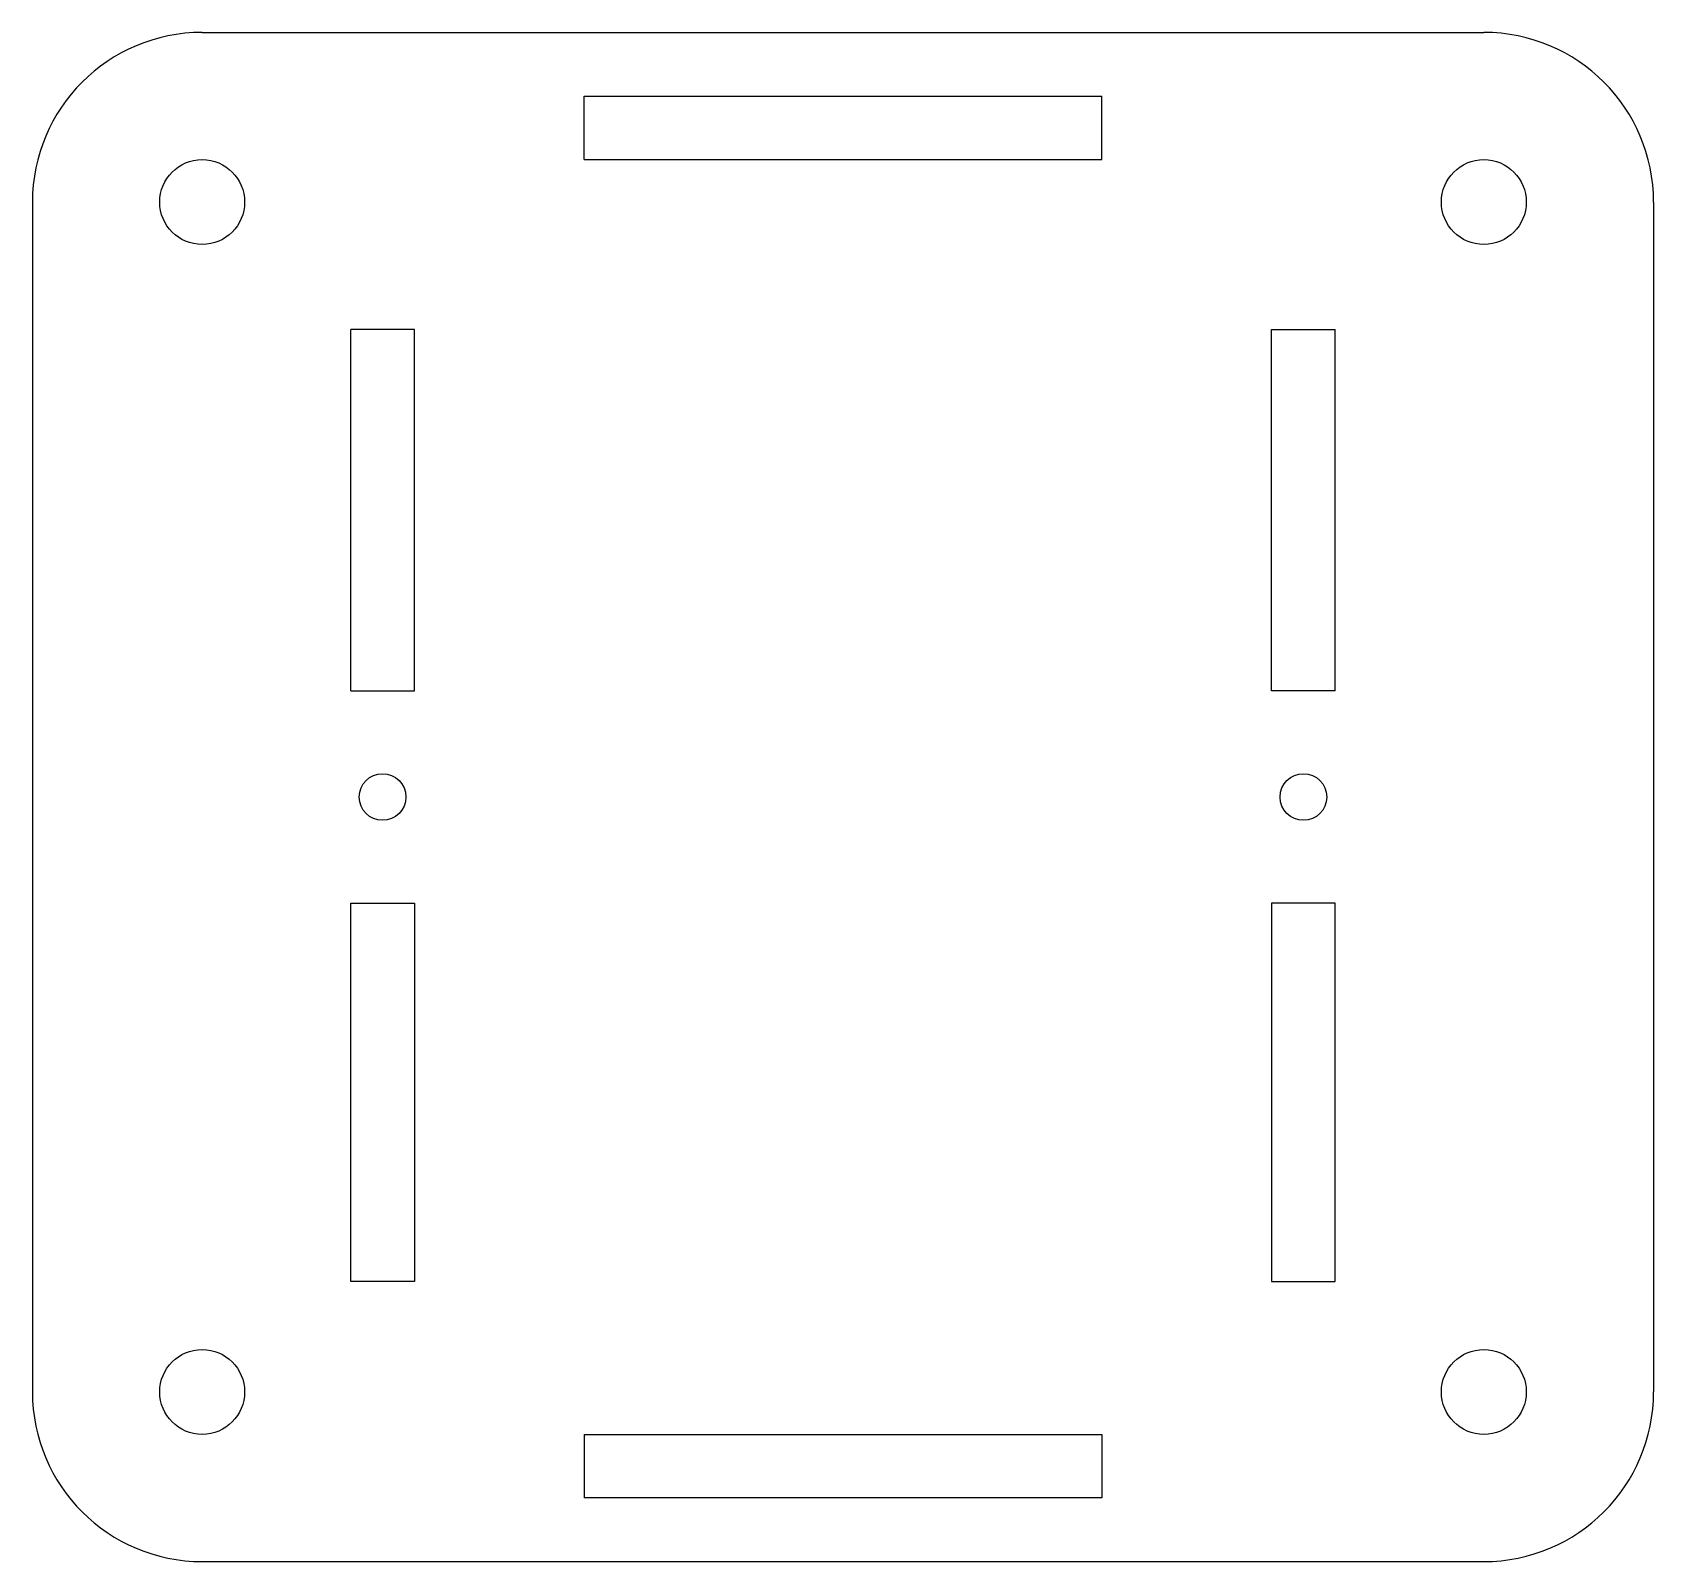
# Model space of a CAD drawing. Extents: x -34 to 42.5, y -35.6 to 36.5.
import ezdxf

# ---------------------------------------------------------------- set-up
doc = ezdxf.new("R2010")
doc.units = 0
doc.layers.add('VISIBLE', color=7, linetype='CONTINUOUS')

msp = doc.modelspace()

# ---------------------------------------------------------------- linework, layer by layer
at = {"layer": 'VISIBLE'}
for p, q in [((-25.95, 36.45), (34.45, 36.45)), ((-7.95, 30.45), (-7.95, 33.45)), ((-7.95, 33.45), (16.45, 33.45)), ((16.45, 30.45), (16.45, 33.45)), ((-7.95, 30.45), (16.45, 30.45)), ((-33.95, 28.45), (-33.95, -27.65)), ((42.45, 28.45), (42.45, -27.65)), ((-18.95, 5.4), (-18.95, 22.45)), ((-15.95, 22.45), (-18.95, 22.45)), ((-15.95, 5.4), (-15.95, 22.45)), ((24.45, 5.4), (24.45, 22.45)), ((24.45, 22.45), (27.45, 22.45)), ((27.45, 5.4), (27.45, 22.45)), ((-18.95, 5.4), (-15.95, 5.4)), ((27.45, 5.4), (24.45, 5.4)), ((-18.95, -22.45), (-18.95, -4.6)), ((-18.95, -4.6), (-15.95, -4.6)), ((-15.95, -4.6), (-15.95, -22.45)), ((24.45, -4.6), (24.45, -22.45)), ((27.45, -4.6), (24.45, -4.6)), ((27.45, -22.45), (27.45, -4.6)), ((-15.95, -22.45), (-18.95, -22.45)), ((24.45, -22.45), (27.45, -22.45)), ((-7.95, -29.65), (-7.95, -32.65)), ((-7.95, -29.65), (16.45, -29.65)), ((16.45, -29.65), (16.45, -32.65)), ((16.45, -32.65), (-7.95, -32.65)), ((-25.95, -35.65), (34.45, -35.65))]:
    msp.add_line(p, q, dxfattribs=at)
for centre, radius in [((-25.95, 28.45), 2), ((34.45, 28.45), 2), ((-17.45, 0.4), 1.1), ((25.95, 0.4), 1.1), ((-25.95, -27.65), 2), ((34.45, -27.65), 2)]:
    msp.add_circle(centre, radius, dxfattribs=at)
for centre, start, end in [((-25.95, 28.45), 90, 180), ((34.45, 28.45), 0, 90), ((-25.95, -27.65), 180, 270), ((34.45, -27.65), 270, 0)]:
    msp.add_arc(centre, 8, start, end, dxfattribs=at)

doc.saveas('drawing.dxf')
